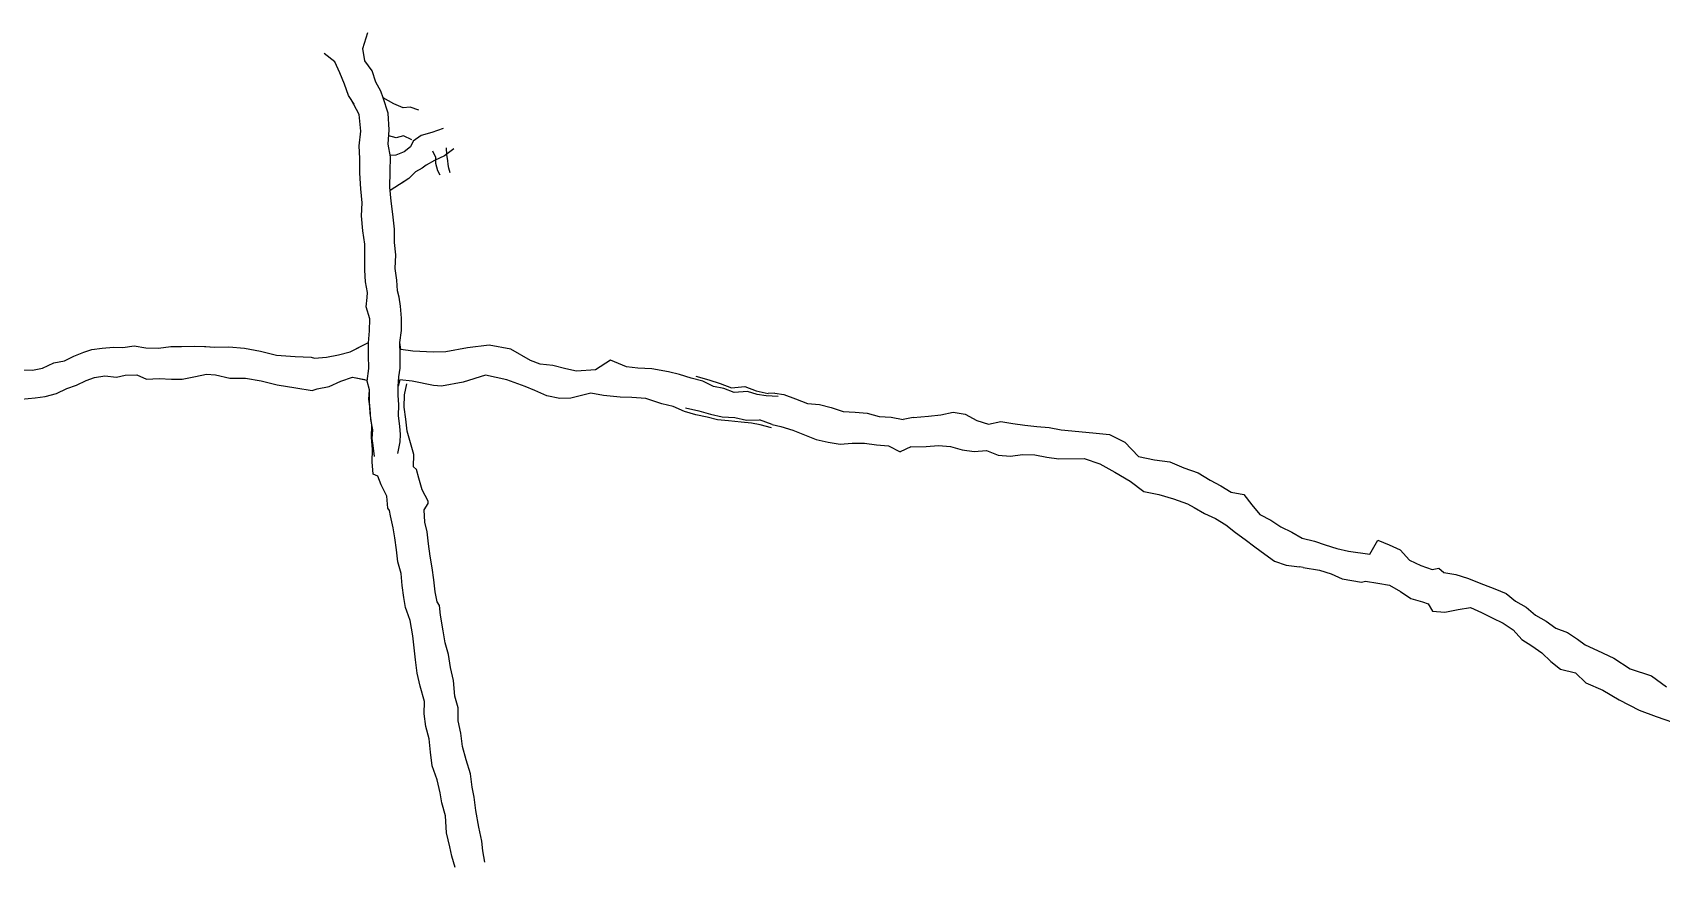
# Model space of a CAD drawing. Extents: x 9075 to 12914, y 9299 to 10364.
# Drawn here: x 12117 to 12386.2, y 9530.2 to 9668.3 of the extents above; entities that cross this region are included whole.
import ezdxf

# ---------------------------------------------------------------- set-up
doc = ezdxf.new("R2010")
doc.units = 0
doc.header["$MEASUREMENT"] = 0
for name, color, linetype in [('F-440-5878-W-SCR', 30, 'CONTINUOUS'), ('F-440-6374-E-SCR', 30, 'CONTINUOUS'), ('F-440-6380-W-SCR', 30, 'CONTINUOUS'), ('XC-440-6373-SE-SFO', 30, 'CONTINUOUS'), ('XC-440-6394-SE', 30, 'CONTINUOUS')]:
    doc.layers.add(name, color=color, linetype=linetype)

msp = doc.modelspace()

# ---------------------------------------------------------------- linework, layer by layer
at = {"layer": 'F-440-5878-W-SCR'}
for points in [[(12226.621, 9611.438, -402.935), (12228.771, 9610.841, -402.685), (12230.672, 9610.22, -403.33), (12232.542, 9609.504, -403.175), (12234.722, 9609.739, -403.12), (12236.591, 9609.023, -403.365), (12238.554, 9608.592, -403.41)], [(12226.621, 9611.438, -407.135), (12228.771, 9610.841, -407.085), (12230.672, 9610.22, -406.93), (12232.542, 9609.504, -407.075), (12234.722, 9609.739, -407.22), (12236.591, 9609.023, -407.265), (12238.554, 9608.592, -407.21)], [(12239.686, 9608.637, -407.335), (12238.554, 9608.592, -407.21)], [(12239.686, 9608.637, -403.235), (12238.554, 9608.592, -403.41)], [(12239.686, 9608.637, -403.235), (12241.171, 9608.402, -403.421), (12243.117, 9607.723, -403.603), (12245.055, 9606.945, -403.485), (12247.046, 9606.764, -403.566), (12249.011, 9606.284, -403.448), (12250.957, 9605.605, -403.73), (12252.958, 9605.524, -403.511), (12254.95, 9605.343, -403.393), (12256.905, 9604.764, -403.575), (12258.906, 9604.683, -403.856), (12260.88, 9604.303, -403.438)], [(12239.686, 9608.637, -407.335), (12241.171, 9608.402, -407.421), (12243.117, 9607.723, -407.303), (12245.055, 9606.945, -407.385), (12247.046, 9606.764, -407.266), (12249.011, 9606.284, -407.348), (12250.957, 9605.605, -407.43), (12252.958, 9605.524, -407.211), (12254.95, 9605.343, -407.093), (12256.905, 9604.764, -407.175), (12258.906, 9604.683, -407.156), (12260.88, 9604.303, -407.138)], [(12224.913, 9606.21, -402.935), (12227.095, 9605.708, -402.685), (12229.026, 9605.182, -403.33), (12230.989, 9604.751, -403.175), (12233.045, 9604.606, -403.12), (12235.008, 9604.175, -403.365), (12237.126, 9604.22, -403.41)], [(12224.913, 9606.21, -407.135), (12227.095, 9605.708, -407.085), (12229.026, 9605.182, -406.93), (12230.989, 9604.751, -407.075), (12233.045, 9604.606, -407.22), (12235.008, 9604.175, -407.265), (12237.126, 9604.22, -407.21)], [(12239.216, 9603.459, -407.335), (12237.126, 9604.22, -407.21)], [(12239.216, 9603.459, -403.235), (12237.126, 9604.22, -403.41)], [(12239.216, 9603.459, -403.235), (12240.691, 9603.124, -403.421), (12242.647, 9602.544, -403.603), (12244.584, 9601.766, -403.485), (12246.522, 9600.988, -403.566), (12248.486, 9600.508, -403.448), (12250.469, 9600.228, -403.73), (12252.488, 9600.345, -403.511), (12254.498, 9600.364, -403.393), (12256.48, 9600.083, -403.575), (12258.472, 9599.902, -403.856), (12260.392, 9598.925, -403.438)], [(12239.216, 9603.459, -407.335), (12240.691, 9603.124, -407.421), (12242.647, 9602.544, -407.303), (12244.584, 9601.766, -407.385), (12246.522, 9600.988, -407.266), (12248.486, 9600.508, -407.348), (12250.469, 9600.228, -407.43), (12252.488, 9600.345, -407.211), (12254.498, 9600.364, -407.093), (12256.48, 9600.083, -407.175), (12258.472, 9599.902, -407.156), (12260.392, 9598.925, -407.138)], [(12262.566, 9604.621, -407.351), (12260.88, 9604.303, -407.138)], [(12262.566, 9604.621, -403.651), (12260.88, 9604.303, -403.438)], [(12262.566, 9604.621, -403.651), (12265.09, 9604.823, -403.445), (12267.115, 9605.064, -403.34), (12269.156, 9605.504, -402.934), (12271.134, 9605.147, -403.329), (12273.057, 9604.092, -402.924), (12275.019, 9603.535, -402.919), (12277.06, 9603.976, -403.313), (12279.038, 9603.618, -403.208), (12281.024, 9603.361, -403.203), (12283.01, 9603.103, -403.798), (12285.003, 9602.946, -403.692), (12286.981, 9602.588, -403.987)], [(12262.566, 9604.621, -407.351), (12265.09, 9604.823, -407.345), (12267.115, 9605.064, -407.34), (12269.156, 9605.504, -407.134), (12271.134, 9605.147, -407.029), (12273.057, 9604.092, -407.024), (12275.019, 9603.535, -407.019), (12277.06, 9603.976, -407.313), (12279.038, 9603.618, -407.108), (12281.024, 9603.361, -407.003), (12283.01, 9603.103, -407.098), (12285.003, 9602.946, -407.092), (12286.981, 9602.588, -407.187)], [(12286.981, 9602.588, -407.187), (12292.254, 9602.093, -407.642), (12295.003, 9601.798, -407.651), (12297.526, 9600.523, -407.457), (12299.792, 9598.174, -407.359), (12302.444, 9597.595, -407.268), (12304.972, 9597.269, -407.283), (12307.275, 9596.28, -407.199), (12309.642, 9595.48, -407.214)], [(12286.981, 9602.588, -403.987), (12292.254, 9602.093, -403.742), (12295.003, 9601.798, -403.651), (12297.526, 9600.523, -403.857), (12299.792, 9598.174, -403.459), (12302.444, 9597.595, -402.968), (12304.972, 9597.269, -402.883), (12307.275, 9596.28, -403.199), (12309.642, 9595.48, -403.324)], [(12262.179, 9599.737, -403.651), (12260.392, 9598.925, -403.438)], [(12262.179, 9599.737, -407.351), (12260.392, 9598.925, -407.138)], [(12262.179, 9599.737, -403.651), (12264.695, 9599.838, -403.445), (12266.712, 9599.98, -403.34), (12268.706, 9599.822, -402.934), (12270.668, 9599.265, -403.329), (12272.654, 9599.008, -402.924), (12274.672, 9599.149, -402.919), (12276.618, 9598.393, -403.313), (12278.612, 9598.235, -403.208), (12280.637, 9598.476, -403.203), (12282.639, 9598.418, -403.798), (12284.617, 9598.061, -403.692), (12286.603, 9597.803, -403.987)], [(12262.179, 9599.737, -407.351), (12264.695, 9599.838, -407.345), (12266.712, 9599.98, -407.34), (12268.706, 9599.822, -407.134), (12270.668, 9599.265, -407.029), (12272.654, 9599.008, -407.024), (12274.672, 9599.149, -407.019), (12276.618, 9598.393, -407.313), (12278.612, 9598.235, -407.108), (12280.637, 9598.476, -407.003), (12282.639, 9598.418, -407.098), (12284.617, 9598.061, -407.092), (12286.603, 9597.803, -407.187)], [(12286.603, 9597.803, -407.187), (12290.814, 9597.83, -407.642), (12293.371, 9596.966, -407.651), (12295.862, 9595.597, -407.457), (12298.416, 9594.1, -407.359), (12300.684, 9592.384, -407.268), (12303.147, 9591.869, -407.283), (12305.546, 9591.164, -407.199), (12307.913, 9590.364, -407.214)], [(12286.603, 9597.803, -403.987), (12290.814, 9597.83, -403.742), (12293.371, 9596.966, -403.651), (12295.862, 9595.597, -403.857), (12298.416, 9594.1, -403.459), (12300.684, 9592.384, -402.968), (12303.147, 9591.869, -402.883), (12305.546, 9591.164, -403.199), (12307.913, 9590.364, -403.324)], [(12309.642, 9595.48, -403.324), (12311.61, 9594.235, -403.365), (12313.383, 9593.304, -403.189), (12315.105, 9592.287, -403.513), (12317.183, 9591.873, -403.436), (12318.498, 9590.167, -403.26), (12319.864, 9588.547, -403.483), (12321.637, 9587.616, -403.407), (12323.308, 9586.513, -403.23), (12325.132, 9585.668, -403.454), (12326.854, 9584.651, -403.677), (12328.881, 9584.151, -403.901)], [(12309.642, 9595.48, -407.214), (12311.61, 9594.235, -407.365), (12313.383, 9593.304, -407.089), (12315.105, 9592.287, -407.113), (12317.183, 9591.873, -407.036), (12318.498, 9590.167, -407.06), (12319.864, 9588.547, -407.083), (12321.637, 9587.616, -407.007), (12323.308, 9586.513, -407.03), (12325.132, 9585.668, -407.254), (12326.854, 9584.651, -407.177), (12328.881, 9584.151, -407.301)], [(12307.913, 9590.364, -403.324), (12308.966, 9589.757, -403.365), (12310.688, 9588.74, -403.189), (12312.512, 9587.896, -403.513), (12314.234, 9586.879, -403.436), (12315.803, 9585.603, -403.26), (12317.423, 9584.414, -403.483), (12319.043, 9583.225, -403.407), (12320.664, 9582.036, -403.23), (12322.284, 9580.846, -403.454), (12324.209, 9580.174, -403.677), (12326.389, 9579.932, -403.901)], [(12307.913, 9590.364, -407.214), (12308.966, 9589.757, -407.365), (12310.688, 9588.74, -407.089), (12312.512, 9587.896, -407.113), (12314.234, 9586.879, -407.036), (12315.803, 9585.603, -407.06), (12317.423, 9584.414, -407.083), (12319.043, 9583.225, -407.007), (12320.664, 9582.036, -407.03), (12322.284, 9580.846, -407.254), (12324.209, 9580.174, -407.177), (12326.389, 9579.932, -407.301)], [(12328.881, 9584.151, -403.901), (12330.645, 9583.583, -403.46), (12332.552, 9582.947, -403.469), (12334.503, 9582.507, -403.178)], [(12328.881, 9584.151, -407.301), (12330.645, 9583.583, -407.16), (12332.552, 9582.947, -407.069), (12334.503, 9582.507, -407.078)], [(12334.503, 9582.507, -403.178), (12338.017, 9582.005, -403.689), (12339.33, 9584.328, -403.503), (12341.191, 9583.569, -403.552), (12343.023, 9582.714, -403), (12344.6, 9580.996, -403.149), (12346.432, 9580.141, -403.198), (12348.321, 9579.477, -403.746), (12349.421, 9579.673, -403.87), (12350.266, 9579.006, -403.895), (12352.24, 9578.63, -403.843), (12354.157, 9578.063, -403.692)], [(12334.503, 9582.507, -407.078), (12338.017, 9582.005, -407.289), (12339.33, 9584.328, -407.203), (12341.191, 9583.569, -407.252), (12343.023, 9582.714, -407.1), (12344.6, 9580.996, -407.049), (12346.432, 9580.141, -407.198), (12348.321, 9579.477, -407.146), (12349.421, 9579.673, -407.17), (12350.266, 9579.006, -407.295), (12352.24, 9578.63, -407.343), (12354.157, 9578.063, -407.492)], [(12327.016, 9579.789, -403.949), (12326.389, 9579.932, -403.901)], [(12327.016, 9579.789, -407.349), (12326.389, 9579.932, -407.301)], [(12327.016, 9579.789, -403.949), (12329.698, 9579.388, -403.46), (12331.605, 9578.753, -403.469), (12333.467, 9577.922, -403.178)], [(12327.016, 9579.789, -407.349), (12329.698, 9579.388, -407.16), (12331.605, 9578.753, -407.069), (12333.467, 9577.922, -407.078)], [(12333.467, 9577.922, -403.178), (12336.655, 9577.403, -403.689), (12337.316, 9577.52, -403.503), (12339.318, 9577.24, -403.552), (12341.292, 9576.865, -403), (12343.067, 9575.818, -403.149), (12344.814, 9574.675, -403.198), (12346.731, 9574.108, -403.746), (12347.69, 9573.824, -403.87), (12348.365, 9572.581, -403.895), (12350.395, 9572.397, -403.843), (12352.625, 9572.885, -403.692)], [(12333.467, 9577.922, -407.078), (12336.655, 9577.403, -407.289), (12337.316, 9577.52, -407.203), (12339.318, 9577.24, -407.252), (12341.292, 9576.865, -407.1), (12343.067, 9575.818, -407.049), (12344.814, 9574.675, -407.198), (12346.731, 9574.108, -407.146), (12347.69, 9573.824, -407.17), (12348.365, 9572.581, -407.295), (12350.395, 9572.397, -407.343), (12352.625, 9572.885, -407.492)], [(12354.157, 9578.063, -403.692), (12356.807, 9577.021, -403.695), (12358.694, 9576.295, -403.646), (12360.532, 9575.482, -403.297), (12362.123, 9574.234, -403.549), (12363.862, 9573.248, -403.4), (12365.403, 9571.913, -403.551), (12367.142, 9570.926, -403.302), (12368.782, 9569.766, -403.553), (12370.669, 9569.04, -403.904), (12372.359, 9567.966, -404.055)], [(12354.157, 9578.063, -407.492), (12356.807, 9577.021, -407.395), (12358.694, 9576.295, -407.546), (12360.532, 9575.482, -407.397), (12362.123, 9574.234, -407.449), (12363.862, 9573.248, -407.4), (12365.403, 9571.913, -407.451), (12367.142, 9570.926, -407.502), (12368.782, 9569.766, -407.553), (12370.669, 9569.04, -407.704), (12372.359, 9567.966, -407.855)], [(12352.625, 9572.885, -403.692), (12354.636, 9573.194, -403.695), (12356.474, 9572.381, -403.646), (12358.262, 9571.481, -403.297), (12360.05, 9570.581, -403.549), (12361.74, 9569.508, -403.4), (12363.133, 9567.912, -403.551), (12364.823, 9566.839, -403.302), (12366.463, 9565.678, -403.553), (12367.955, 9564.256, -403.904), (12369.546, 9563.009, -404.055)], [(12352.625, 9572.885, -407.492), (12354.636, 9573.194, -407.395), (12356.474, 9572.381, -407.546), (12358.262, 9571.481, -407.397), (12360.05, 9570.581, -407.449), (12361.74, 9569.508, -407.4), (12363.133, 9567.912, -407.451), (12364.823, 9566.839, -407.502), (12366.463, 9565.678, -407.553), (12367.955, 9564.256, -407.704), (12369.546, 9563.009, -407.855)], [(12372.359, 9567.966, -404.055), (12373.634, 9567.014, -404.308), (12375.642, 9566.095, -404.352), (12378.372, 9564.815, -404.212), (12381.029, 9563.03, -404.374), (12384.551, 9561.895, -404.648), (12387.081, 9560.049, -404.407)], [(12372.359, 9567.966, -407.855), (12373.634, 9567.014, -407.908), (12375.642, 9566.095, -407.952), (12378.372, 9564.815, -408.212), (12381.029, 9563.03, -408.374), (12384.551, 9561.895, -408.348), (12387.081, 9560.049, -408.407)], [(12369.546, 9563.009, -404.055), (12372.006, 9562.393, -404.308), (12373.748, 9560.719, -404.352), (12376.51, 9559.533, -404.212), (12379.234, 9557.937, -404.374), (12382.557, 9556.236, -404.648), (12385.352, 9555.144, -404.407)], [(12369.546, 9563.009, -407.855), (12372.006, 9562.393, -407.908), (12373.748, 9560.719, -407.952), (12376.51, 9559.533, -408.212), (12379.234, 9557.937, -408.374), (12382.557, 9556.236, -408.348), (12385.352, 9555.144, -408.407)], [(12385.352, 9555.144, -404.407), (12389.469, 9553.735, -404.496), (12392.828, 9554.055, -404.457), (12395.922, 9552.791, -404.719), (12397.041, 9552.896, -404.789)]]:
    msp.add_polyline3d(points, dxfattribs=at)
at = {"layer": 'F-440-6374-E-SCR'}
for points in [[(12183.283, 9615.419, -405.351), (12179.861, 9615.596, -405.291), (12177.87, 9615.854, -405.3), (12177.716, 9617.02, -405.436)], [(12183.283, 9615.419, -401.646), (12179.861, 9615.596, -401.491), (12177.87, 9615.854, -401.9), (12177.716, 9617.02, -401.336)], [(12199.317, 9614.041, -402.048), (12196.057, 9615.923, -402.327), (12192.473, 9616.579, -402.346), (12188.889, 9616.127, -401.16), (12185.281, 9615.476, -401.275), (12183.283, 9615.419, -401.646)], [(12199.317, 9614.041, -404.848), (12196.057, 9615.923, -405.427), (12192.473, 9616.579, -405.446), (12188.889, 9616.127, -405.26), (12185.281, 9615.476, -405.375), (12183.283, 9615.419, -405.351)], [(12240.21, 9608.101, -404.381), (12238.244, 9608.193, -404.291), (12236.761, 9608.392, -404.345), (12235.143, 9608.924, -403.979), (12232.975, 9608.751, -404.075), (12231.279, 9609.401, -404.2), (12229.523, 9609.757, -403.925), (12227.769, 9610.622, -403.64), (12225.838, 9611.116, -404.046), (12223.927, 9611.707, -403.451), (12222.093, 9612.18, -404.166), (12219.342, 9612.636, -404.094), (12217.039, 9612.797, -404.07), (12215.146, 9612.976, -404.085), (12212.534, 9614.118, -404.513), (12210.069, 9612.475, -404.309), (12206.886, 9612.303, -401.607), (12205.13, 9612.659, -401.732), (12203.004, 9613.192, -401.918), (12200.916, 9613.411, -402.114), (12199.317, 9614.041, -402.048)], [(12240.21, 9608.101, -408.081), (12238.244, 9608.193, -408.091), (12236.761, 9608.392, -408.145), (12235.143, 9608.924, -408.079), (12232.975, 9608.751, -407.875), (12231.279, 9609.401, -407.9), (12229.523, 9609.757, -407.825), (12227.769, 9610.622, -408.04), (12225.838, 9611.116, -407.946), (12223.927, 9611.707, -407.951), (12222.093, 9612.18, -407.966), (12219.342, 9612.636, -407.994), (12217.039, 9612.797, -407.87), (12215.146, 9612.976, -407.485), (12212.534, 9614.118, -407.613), (12210.069, 9612.475, -407.209), (12206.886, 9612.303, -406.007), (12205.13, 9612.659, -405.532), (12203.004, 9613.192, -405.118), (12200.916, 9613.411, -404.814), (12199.317, 9614.041, -404.848)], [(12198.443, 9609.729, -402.048), (12195.415, 9610.864, -402.327), (12191.844, 9611.619, -402.346), (12188.172, 9610.472, -401.16), (12184.563, 9609.821, -401.275), (12183.283, 9609.897, -401.516)], [(12198.443, 9609.729, -404.848), (12195.415, 9610.864, -405.427), (12191.844, 9611.619, -405.446), (12188.172, 9610.472, -405.26), (12184.563, 9609.821, -405.375), (12183.283, 9609.897, -405.359)], [(12183.283, 9609.897, -405.359), (12179.715, 9610.599, -405.291), (12177.725, 9610.857, -405.3), (12177.431, 9609.806, -405.589)], [(12183.283, 9609.897, -401.516), (12179.715, 9610.599, -401.491), (12177.725, 9610.857, -401.9), (12177.431, 9609.806, -401.689)], [(12239.157, 9602.907, -404.381), (12237.271, 9603.391, -404.291), (12235.808, 9603.687, -404.345), (12234.11, 9603.827, -403.979), (12232.022, 9604.047, -404.075), (12230.226, 9604.206, -404.2), (12228.49, 9604.66, -403.925), (12226.637, 9605.036, -403.64), (12224.726, 9605.627, -404.046), (12222.854, 9606.414, -403.451), (12221.021, 9606.888, -404.166), (12218.349, 9607.736, -404.094), (12216.046, 9607.896, -404.07), (12214.133, 9607.978, -404.085), (12211.342, 9608.237, -404.513), (12209.294, 9608.652, -404.309), (12205.972, 9607.795, -401.607), (12204.137, 9607.759, -401.732), (12201.991, 9608.194, -401.918), (12200.042, 9609.099, -402.114), (12198.443, 9609.729, -402.048)], [(12239.157, 9602.907, -408.081), (12237.271, 9603.391, -408.091), (12235.808, 9603.687, -408.145), (12234.11, 9603.827, -408.079), (12232.022, 9604.047, -407.875), (12230.226, 9604.206, -407.9), (12228.49, 9604.66, -407.825), (12226.637, 9605.036, -408.04), (12224.726, 9605.627, -407.946), (12222.854, 9606.414, -407.951), (12221.021, 9606.888, -407.966), (12218.349, 9607.736, -407.994), (12216.046, 9607.896, -407.87), (12214.133, 9607.978, -407.485), (12211.342, 9608.237, -407.613), (12209.294, 9608.652, -407.209), (12205.972, 9607.795, -406.007), (12204.137, 9607.759, -405.532), (12201.991, 9608.194, -405.118), (12200.042, 9609.099, -404.814), (12198.443, 9609.729, -404.848)]]:
    msp.add_polyline3d(points, dxfattribs=at)
at = {"layer": 'F-440-6380-W-SCR'}
for points in [[(12103.744, 9614.315, -401.793), (12105.753, 9614.5, -401.596), (12107.49, 9615.263, -401.799), (12109.311, 9614.024, -401.702), (12110.842, 9613.763, -401.805), (12112.807, 9613.141, -401.508), (12114.673, 9612.509, -401.511), (12116.991, 9612.421, -401.515), (12118.665, 9612.776, -401.718), (12120.493, 9613.648, -402.021), (12122.267, 9614.012, -401.924), (12123.805, 9614.756, -401.527), (12125.452, 9615.409, -401.73), (12126.819, 9615.837, -401.632), (12128.503, 9616.092, -401.635), (12130.395, 9616.266, -401.339), (12131.907, 9616.204, -401.541), (12133.79, 9616.478, -401.444), (12135.734, 9616.145, -401.719)], [(12103.744, 9614.315, -405.293), (12105.753, 9614.5, -405.296), (12107.49, 9615.263, -405.299), (12109.311, 9614.024, -405.302), (12110.842, 9613.763, -405.305), (12112.807, 9613.141, -405.208), (12114.673, 9612.509, -405.211), (12116.991, 9612.421, -405.415), (12118.665, 9612.776, -405.518), (12120.493, 9613.648, -405.421), (12122.267, 9614.012, -405.424), (12123.805, 9614.756, -405.427), (12125.452, 9615.409, -405.43), (12126.819, 9615.837, -405.432), (12128.503, 9616.092, -405.235), (12130.395, 9616.266, -405.239), (12131.907, 9616.204, -405.241), (12133.79, 9616.478, -405.244), (12135.734, 9616.145, -405.519)], [(12135.734, 9616.145, -405.519), (12137.835, 9616.089, -405.418), (12139.831, 9616.331, -405.617), (12141.63, 9616.369, -405.515), (12143.83, 9616.415, -405.514), (12145.632, 9616.353, -405.413)], [(12135.734, 9616.145, -401.719), (12137.835, 9616.089, -401.818), (12139.831, 9616.331, -401.717), (12141.63, 9616.369, -401.815), (12143.83, 9616.415, -401.814), (12145.632, 9616.353, -401.713)], [(12145.399, 9616.353, -405.413), (12147.125, 9616.265, -405.454), (12149.464, 9616.325, -405.48), (12152.051, 9616.091, -405.609), (12154.665, 9615.558, -405.438), (12157.302, 9614.925, -405.467), (12160.378, 9614.704, -405.302), (12163.072, 9614.573, -405.332)], [(12145.632, 9616.353, -401.713), (12147.125, 9616.265, -401.454), (12149.464, 9616.325, -401.58), (12152.051, 9616.091, -401.709), (12154.665, 9615.558, -402.038), (12157.302, 9614.925, -402.067), (12160.378, 9614.704, -401.402), (12163.072, 9614.573, -401.832)], [(12163.072, 9614.573, -401.832), (12163.072, 9614.573, -401.832), (12163.584, 9614.431, -401.622), (12165.575, 9614.613, -402.148), (12167.549, 9614.994, -401.874), (12169.513, 9615.475, -401.8), (12172.523, 9617.01, -401.369)], [(12163.072, 9614.573, -405.332), (12163.072, 9614.573, -405.332), (12163.584, 9614.431, -405.522), (12165.575, 9614.613, -405.548), (12167.549, 9614.994, -405.474), (12169.513, 9615.475, -405.4), (12171.432, 9616.453, -405.325)], [(12104.148, 9609.934, -401.793), (12106.156, 9610.119, -401.596), (12107.976, 9609.985, -401.799), (12109.742, 9609.344, -401.702), (12111.328, 9608.486, -401.805), (12113.284, 9607.963, -401.508), (12115.122, 9607.63, -401.511), (12117.412, 9607.841, -401.515), (12119.096, 9608.096, -401.718), (12120.96, 9608.569, -402.021), (12122.689, 9609.431, -401.924), (12124.245, 9609.976, -401.527), (12125.883, 9610.729, -401.73), (12127.241, 9611.256, -401.632), (12128.924, 9611.511, -401.635), (12130.853, 9611.287, -401.339), (12132.328, 9611.624, -401.541), (12134.229, 9611.698, -401.444), (12135.843, 9610.946, -401.719)], [(12104.148, 9609.934, -405.293), (12106.156, 9610.119, -405.296), (12107.976, 9609.985, -405.299), (12109.742, 9609.344, -405.302), (12111.328, 9608.486, -405.305), (12113.284, 9607.963, -405.208), (12115.122, 9607.63, -405.211), (12117.412, 9607.841, -405.415), (12119.096, 9608.096, -405.518), (12120.96, 9608.569, -405.421), (12122.689, 9609.431, -405.424), (12124.245, 9609.976, -405.427), (12125.883, 9610.729, -405.43), (12127.241, 9611.256, -405.432), (12128.924, 9611.511, -405.235), (12130.853, 9611.287, -405.239), (12132.328, 9611.624, -405.241), (12134.229, 9611.698, -405.244), (12135.843, 9610.946, -405.519)], [(12135.843, 9610.946, -405.519), (12137.941, 9611.09, -405.418), (12139.945, 9610.932, -405.617), (12141.744, 9610.97, -405.515), (12143.935, 9611.416, -405.514), (12145.728, 9611.754, -405.413)], [(12135.843, 9610.946, -401.719), (12137.941, 9611.09, -401.818), (12139.945, 9610.932, -401.717), (12141.744, 9610.97, -401.815), (12143.935, 9611.416, -401.814), (12145.728, 9611.754, -401.713)], [(12145.728, 9611.754, -405.413), (12147.243, 9611.667, -405.454), (12149.597, 9611.127, -405.48), (12152.178, 9611.093, -405.609), (12154.79, 9610.659, -405.438), (12157.427, 9610.027, -405.467), (12160.511, 9609.505, -405.302), (12163.213, 9609.074, -405.332)], [(12145.728, 9611.754, -401.713), (12147.243, 9611.667, -401.454), (12149.597, 9611.127, -401.58), (12152.178, 9611.093, -401.709), (12154.79, 9610.659, -402.038), (12157.427, 9610.027, -402.067), (12160.511, 9609.505, -401.402), (12163.213, 9609.074, -401.832)], [(12163.213, 9609.074, -405.332), (12163.213, 9609.074, -405.332), (12164.048, 9609.352, -405.522), (12166.021, 9609.733, -405.548), (12167.949, 9610.612, -405.474), (12169.895, 9611.292, -405.4), (12171.941, 9610.877, -405.325)], [(12163.213, 9609.074, -401.832), (12163.213, 9609.074, -401.832), (12164.048, 9609.352, -401.622), (12166.021, 9609.733, -402.148), (12167.949, 9610.612, -401.874), (12169.895, 9611.292, -401.8), (12172.302, 9610.803, -401.477)]]:
    msp.add_polyline3d(points, dxfattribs=at)
at = {"layer": 'XC-440-6373-SE-SFO'}
for points in [[(12178.629, 9573.214, -401.78), (12178.34, 9574.839, -401.783), (12178.089, 9576.825, -401.887), (12177.936, 9578.829, -401.79), (12177.389, 9580.764, -401.794), (12177.137, 9582.75, -401.898), (12176.886, 9584.737, -401.802), (12176.599, 9586.354, -401.905), (12176.14, 9588.362, -401.609), (12175.983, 9589.248, -401.411), (12175.716, 9589.607, -401.311), (12175.563, 9591.611, -401.315), (12174.622, 9593.476, -401.219), (12174.065, 9594.9, -401.622), (12173.288, 9595.27, -401.423), (12173.135, 9597.274, -401.527), (12173.179, 9599.313, -401.531), (12173.026, 9601.317, -401.834), (12173.07, 9603.356, -401.538), (12172.818, 9605.343, -401.342), (12172.665, 9607.347, -401.446), (12172.663, 9609.073, -401.749)], [(12178.629, 9573.214, -405.68), (12178.34, 9574.839, -405.683), (12178.089, 9576.825, -405.687), (12177.936, 9578.829, -405.59), (12177.389, 9580.764, -405.594), (12177.137, 9582.75, -405.698), (12176.886, 9584.737, -405.702), (12176.599, 9586.354, -405.705), (12176.14, 9588.362, -405.609), (12175.983, 9589.248, -405.611), (12175.716, 9589.607, -405.411), (12175.563, 9591.611, -405.415), (12174.622, 9593.476, -405.419), (12174.065, 9594.9, -405.422), (12173.288, 9595.27, -405.423), (12173.135, 9597.274, -405.427), (12173.179, 9599.313, -405.431), (12173.026, 9601.317, -405.434), (12173.07, 9603.356, -405.438), (12172.818, 9605.343, -405.442), (12172.665, 9607.347, -405.446), (12172.663, 9609.073, -405.549)], [(12183.847, 9574.141, -401.78), (12183.558, 9575.766, -401.783), (12183.307, 9577.752, -401.887), (12183.055, 9579.739, -401.79), (12182.706, 9581.708, -401.794), (12182.454, 9583.695, -401.898), (12182.203, 9585.682, -401.802), (12181.817, 9587.281, -401.905), (12181.752, 9589.359, -401.609), (12182.383, 9590.386, -401.411), (12182.411, 9590.797, -401.311), (12181.372, 9592.644, -401.315), (12180.825, 9594.578, -401.219), (12180.464, 9596.037, -401.622), (12179.983, 9596.459, -401.423), (12180.027, 9598.499, -401.527), (12179.48, 9600.433, -401.531), (12178.933, 9602.367, -401.834), (12178.682, 9604.353, -401.538), (12178.431, 9606.34, -401.342), (12178.474, 9608.379, -401.446), (12178.866, 9610.176, -401.749)], [(12183.847, 9574.141, -405.68), (12183.558, 9575.766, -405.683), (12183.307, 9577.752, -405.687), (12183.055, 9579.739, -405.59), (12182.706, 9581.708, -405.594), (12182.454, 9583.695, -405.698), (12182.203, 9585.682, -405.702), (12181.817, 9587.281, -405.705), (12181.752, 9589.359, -405.609), (12182.383, 9590.386, -405.611), (12182.411, 9590.797, -405.411), (12181.372, 9592.644, -405.415), (12180.825, 9594.578, -405.419), (12180.464, 9596.037, -405.422), (12179.983, 9596.459, -405.423), (12180.027, 9598.499, -405.427), (12179.48, 9600.433, -405.431), (12178.933, 9602.367, -405.434), (12178.682, 9604.353, -405.438), (12178.431, 9606.34, -405.442), (12178.474, 9608.379, -405.446), (12178.866, 9610.176, -405.549)], [(12181.74, 9555.605, -405.699), (12181.769, 9557.66, -405.627), (12181.04, 9560.174, -405.721), (12180.575, 9562.326, -405.716), (12180.307, 9564.512, -405.611), (12180.073, 9566.501, -405.506), (12179.838, 9568.49, -405.501), (12179.405, 9571.053, -405.595), (12178.843, 9572.581, -405.592), (12178.629, 9573.214, -405.68)], [(12181.74, 9555.605, -401.599), (12181.769, 9557.66, -401.227), (12181.04, 9560.174, -401.521), (12180.575, 9562.326, -401.416), (12180.307, 9564.512, -401.411), (12180.073, 9566.501, -401.806), (12179.838, 9568.49, -401.801), (12179.405, 9571.053, -401.295), (12178.843, 9572.581, -401.592), (12178.629, 9573.214, -401.78)], [(12187.353, 9556.599, -405.699), (12186.798, 9558.51, -405.627), (12186.562, 9561.107, -405.721), (12186.097, 9563.259, -405.716), (12185.73, 9565.428, -405.611), (12185.2, 9567.367, -405.506), (12184.867, 9569.339, -405.501), (12184.434, 9571.903, -405.595), (12184.266, 9573.497, -405.592), (12183.847, 9574.141, -405.68)], [(12187.353, 9556.599, -401.599), (12186.798, 9558.51, -401.227), (12186.562, 9561.107, -401.521), (12186.097, 9563.259, -401.416), (12185.73, 9565.428, -401.411), (12185.2, 9567.367, -401.806), (12184.867, 9569.339, -401.801), (12184.434, 9571.903, -401.295), (12184.266, 9573.497, -401.592), (12183.847, 9574.141, -401.78)], [(12186.847, 9530.202, -401.316), (12186.318, 9532.042, -401.307), (12185.941, 9533.6, -401.2), (12185.424, 9535.946, -401.489), (12185.231, 9538.756, -401.376), (12184.651, 9540.887, -401.567), (12184.354, 9542.561, -401.259), (12183.872, 9544.71, -401.449), (12183.06, 9547.003, -401.738), (12182.757, 9549.285, -401.528), (12182.571, 9551.487, -401.218), (12182.008, 9553.52, -401.509), (12181.74, 9555.605, -401.599)], [(12186.847, 9530.202, -405.716), (12186.318, 9532.042, -405.707), (12185.941, 9533.6, -405.7), (12185.424, 9535.946, -405.589), (12185.231, 9538.756, -405.676), (12184.651, 9540.887, -405.767), (12184.354, 9542.561, -405.759), (12183.872, 9544.71, -405.849), (12183.06, 9547.003, -405.838), (12182.757, 9549.285, -405.928), (12182.571, 9551.487, -405.918), (12182.008, 9553.52, -405.809), (12181.74, 9555.605, -405.699)], [(12191.771, 9531.074, -401.316), (12191.439, 9532.949, -401.307), (12191.258, 9534.542, -401.2), (12190.741, 9536.888, -401.489), (12190.253, 9539.645, -401.376), (12189.968, 9541.829, -401.567), (12189.672, 9543.502, -401.259), (12189.387, 9545.686, -401.449), (12188.673, 9547.997, -401.738), (12188.075, 9550.227, -401.528), (12187.79, 9552.411, -401.218), (12187.325, 9554.461, -401.509), (12187.353, 9556.599, -401.599)], [(12191.771, 9531.074, -405.716), (12191.439, 9532.949, -405.707), (12191.258, 9534.542, -405.7), (12190.741, 9536.888, -405.589), (12190.253, 9539.645, -405.676), (12189.968, 9541.829, -405.767), (12189.672, 9543.502, -405.759), (12189.387, 9545.686, -405.849), (12188.673, 9547.997, -405.838), (12188.075, 9550.227, -405.928), (12187.79, 9552.411, -405.918), (12187.325, 9554.461, -405.809), (12187.353, 9556.599, -405.699)]]:
    msp.add_polyline3d(points, dxfattribs=at)
at = {"layer": 'XC-440-6394-SE'}
for points in [[(12174.548, 9658.583, -403.876), (12173.728, 9660.047, -403.988), (12173.129, 9661.974, -404.023), (12171.899, 9663.596, -403.957), (12171.57, 9665.653, -404.091), (12172.411, 9668.277, -404.325)], [(12174.548, 9658.583, -400.876), (12173.728, 9660.047, -400.788), (12173.129, 9661.974, -400.923), (12171.899, 9663.596, -400.757), (12171.57, 9665.653, -400.291), (12172.411, 9668.277, -399.825)], [(12170.138, 9656.448, -403.876), (12169.228, 9657.868, -403.988), (12168.539, 9659.751, -404.023), (12167.759, 9661.591, -403.957), (12166.98, 9663.431, -404.091), (12165.21, 9664.791, -404.325)], [(12170.138, 9656.448, -400.876), (12169.228, 9657.868, -400.788), (12168.539, 9659.751, -400.923), (12167.759, 9661.591, -400.757), (12166.98, 9663.431, -400.291), (12165.21, 9664.791, -399.825)], [(12172.298, 9624.435, -405.178), (12172.334, 9625.291, -405.563), (12172.04, 9627.077, -405.516), (12171.942, 9628.974, -405.467), (12171.922, 9631.276, -405.307), (12171.917, 9633.277, -405.354), (12171.603, 9635.463, -405.297), (12171.373, 9637.954, -405.332), (12171.46, 9640.12, -405.275), (12171.238, 9642.451, -405.314), (12171.103, 9645.047, -405.146), (12171.078, 9647.448, -404.984), (12170.968, 9649.544, -404.929), (12171.243, 9651.961, -404.866), (12170.999, 9654.711, -404.794), (12169.668, 9657.184, -404.828)], [(12172.298, 9624.435, -401.578), (12172.334, 9625.291, -401.863), (12172.04, 9627.077, -401.416), (12171.942, 9628.974, -401.367), (12171.922, 9631.276, -401.407), (12171.917, 9633.277, -401.154), (12171.603, 9635.463, -401.397), (12171.373, 9637.954, -401.232), (12171.46, 9640.12, -401.475), (12171.238, 9642.451, -401.414), (12171.103, 9645.047, -401.646), (12171.078, 9647.448, -401.484), (12170.968, 9649.544, -401.429), (12171.243, 9651.961, -401.366), (12170.999, 9654.711, -401.094), (12169.668, 9657.184, -401.098)], [(12174.961, 9657.461, -404.828), (12174.548, 9658.583, -403.876)], [(12174.961, 9657.461, -401.098), (12174.548, 9658.583, -400.876)], [(12177.597, 9624.519, -405.178), (12177.327, 9625.551, -405.563), (12177.233, 9627.348, -405.516), (12176.935, 9629.235, -405.467), (12177.015, 9631.541, -405.307), (12176.811, 9633.533, -405.354), (12176.796, 9635.734, -405.297), (12176.566, 9638.225, -405.332), (12176.254, 9640.371, -405.275), (12176.032, 9642.701, -405.314), (12176.096, 9645.307, -405.146), (12176.171, 9647.714, -404.984), (12175.762, 9649.795, -404.929), (12175.936, 9652.206, -404.866), (12175.793, 9654.961, -404.794), (12174.961, 9657.461, -404.828)], [(12177.597, 9624.519, -401.578), (12177.327, 9625.551, -401.863), (12177.233, 9627.348, -401.416), (12176.935, 9629.235, -401.367), (12177.015, 9631.541, -401.407), (12176.811, 9633.533, -401.154), (12176.796, 9635.734, -401.397), (12176.566, 9638.225, -401.232), (12176.254, 9640.371, -401.475), (12176.032, 9642.701, -401.414), (12176.096, 9645.307, -401.646), (12176.171, 9647.714, -401.484), (12175.762, 9649.795, -401.429), (12175.936, 9652.206, -401.366), (12175.793, 9654.961, -401.094), (12174.961, 9657.461, -401.098)], [(12180.816, 9655.42, -401.424), (12179.41, 9655.956, -401.5), (12178.265, 9655.814, -401.4), (12176.706, 9656.489, -401.309), (12174.961, 9657.461, -401.098)], [(12180.816, 9655.42, -404.624), (12179.41, 9655.956, -405), (12178.265, 9655.814, -405), (12176.706, 9656.489, -404.809), (12174.961, 9657.461, -404.828)], [(12184.843, 9652.414, -401.654), (12182.992, 9651.754, -401.427), (12181.219, 9651.25, -401.302), (12179.907, 9650.312, -401.781)], [(12184.843, 9652.414, -405.054), (12182.992, 9651.754, -405.127), (12181.219, 9651.25, -405.202), (12179.907, 9650.312, -405.281)], [(12179.671, 9650.553, -401.424), (12178.288, 9651.186, -401.5), (12177.098, 9650.85, -401.4), (12175.865, 9651.219, -401.33)], [(12179.671, 9650.553, -404.624), (12178.288, 9651.186, -405), (12177.098, 9650.85, -405), (12175.865, 9651.219, -404.853)], [(12179.907, 9650.312, -401.781), (12179.48, 9649.353, -401.971), (12178.442, 9648.549, -401.683), (12177.037, 9647.998, -401.282), (12176.127, 9647.935, -401.06)], [(12179.907, 9650.312, -405.281), (12179.48, 9649.353, -405.071), (12178.442, 9648.549, -404.983), (12177.037, 9647.998, -404.882), (12176.127, 9647.935, -404.826)], [(12186.651, 9649.072, -401.654), (12185.086, 9647.884, -401.427), (12183.455, 9647.116, -401.302), (12182.048, 9646.354, -401.781)], [(12186.651, 9649.072, -405.054), (12185.086, 9647.884, -405.127), (12183.455, 9647.116, -405.202), (12182.048, 9646.354, -405.281)], [(12184.369, 9644.677, -396.966), (12183.983, 9645.404, -397.27), (12183.83, 9646.023, -397.953), (12183.678, 9646.642, -398.436), (12183.642, 9647.619, -399.56), (12183.181, 9648.654, -400.605)], [(12184.369, 9644.677, -398.866), (12183.983, 9645.404, -399.37), (12183.83, 9646.023, -399.753), (12183.678, 9646.642, -400.236), (12183.642, 9647.619, -401.16), (12183.181, 9648.654, -402.105)], [(12186.019, 9645.084, -396.966), (12185.828, 9645.859, -397.27), (12185.675, 9646.478, -397.953), (12185.619, 9647.121, -398.436), (12185.487, 9648.074, -399.56), (12185.414, 9649.206, -400.605)], [(12186.019, 9645.084, -398.866), (12185.828, 9645.859, -399.37), (12185.675, 9646.478, -399.753), (12185.619, 9647.121, -400.236), (12185.487, 9648.074, -401.16), (12185.414, 9649.206, -402.105)], [(12182.048, 9646.354, -401.781), (12181.42, 9645.855, -401.971), (12180.286, 9645.226, -401.683), (12179.171, 9644.15, -401.282), (12176.084, 9642.157, -400.298)], [(12182.048, 9646.354, -405.281), (12181.42, 9645.855, -405.071), (12180.286, 9645.226, -404.983), (12179.171, 9644.15, -404.882), (12177.911, 9643.337, -404.78)], [(12172.583, 9612.708, -405.469), (12172.548, 9614.938, -405.452), (12172.517, 9616.938, -405.436), (12172.685, 9618.94, -405.321), (12172.753, 9620.942, -405.305), (12172.122, 9622.932, -405.189), (12172.298, 9624.435, -405.178)], [(12172.583, 9612.708, -401.869), (12172.548, 9614.938, -401.752), (12172.517, 9616.938, -401.336), (12172.685, 9618.94, -401.121), (12172.753, 9620.942, -401.105), (12172.122, 9622.932, -401.389), (12172.298, 9624.435, -401.578)], [(12177.783, 9612.79, -405.469), (12177.747, 9615.02, -405.452), (12177.716, 9617.02, -405.436), (12177.984, 9619.024, -405.321), (12177.953, 9621.024, -405.305), (12177.821, 9623.022, -405.189), (12177.597, 9624.519, -405.178)], [(12177.783, 9612.79, -401.869), (12177.747, 9615.02, -401.752), (12177.716, 9617.02, -401.336), (12177.984, 9619.024, -401.121), (12177.953, 9621.024, -401.105), (12177.821, 9623.022, -401.389), (12177.597, 9624.519, -401.578)], [(12173.529, 9598.15, -402.78), (12173.287, 9599.977, -402.081), (12173.129, 9601.166, -402.082), (12173.243, 9602.594, -402.284), (12172.92, 9604.266, -402.285), (12172.783, 9606.063, -401.987), (12172.573, 9607.65, -401.888), (12172.673, 9609.176, -401.689), (12172.278, 9610.637, -402.091), (12172.583, 9612.708, -401.869)], [(12173.529, 9598.15, -405.48), (12173.287, 9599.977, -405.481), (12173.129, 9601.166, -405.682), (12173.243, 9602.594, -405.784), (12172.92, 9604.266, -405.485), (12172.783, 9606.063, -405.487), (12172.573, 9607.65, -405.588), (12172.673, 9609.176, -405.589), (12172.278, 9610.637, -405.591), (12172.583, 9612.708, -405.469)], [(12177.395, 9598.662, -402.78), (12177.748, 9600.568, -402.081), (12177.788, 9601.784, -402.082), (12177.704, 9603.185, -402.284), (12177.48, 9604.87, -402.285), (12177.541, 9606.694, -401.987), (12177.43, 9608.293, -401.888), (12177.431, 9609.806, -401.689), (12177.532, 9611.333, -402.091), (12177.783, 9612.79, -401.869)], [(12177.395, 9598.662, -405.48), (12177.748, 9600.568, -405.481), (12177.788, 9601.784, -405.682), (12177.704, 9603.185, -405.784), (12177.48, 9604.87, -405.485), (12177.541, 9606.694, -405.487), (12177.43, 9608.293, -405.588), (12177.431, 9609.806, -405.589), (12177.532, 9611.333, -405.591), (12177.783, 9612.79, -405.469)]]:
    msp.add_polyline3d(points, dxfattribs=at)

doc.saveas('drawing.dxf')
